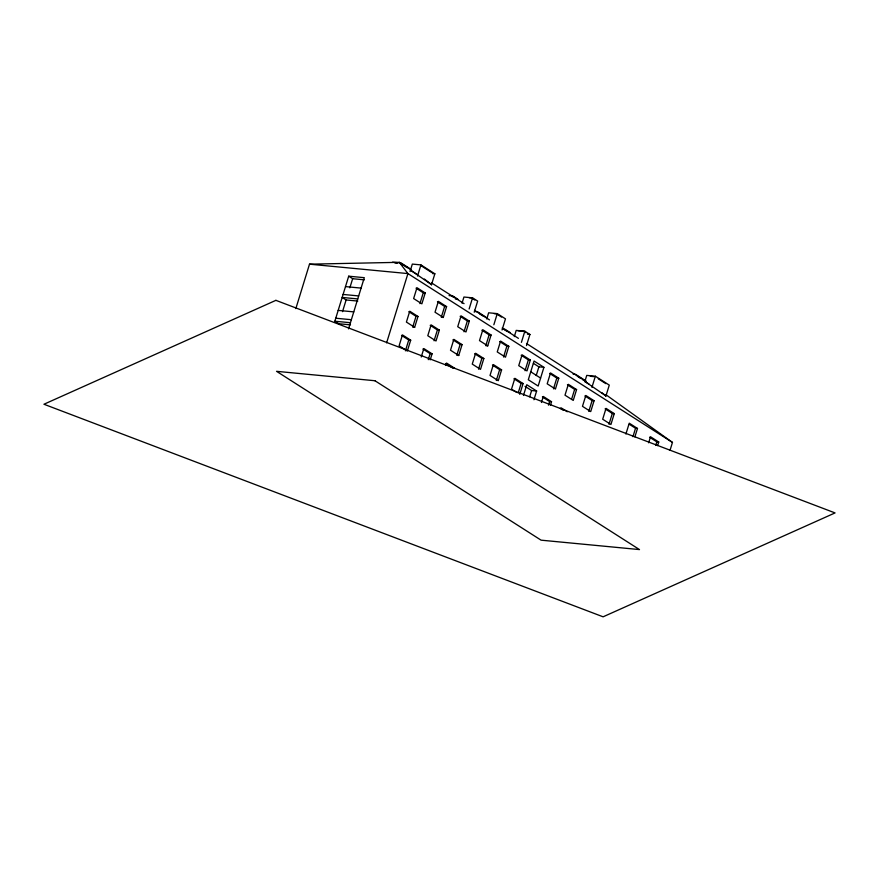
<?xml version="1.0" encoding="UTF-8"?>
<svg xmlns="http://www.w3.org/2000/svg" width="879" height="879" viewBox="0 0 879 879"><rect width="100%" height="100%" fill="white"/><g stroke="black" fill="none" stroke-linecap="round" stroke-linejoin="round"><path stroke-width="1.32" d="M295.838 308.595L309.507 264.172L399.297 262.316L410.856 269.699M350.49 324.856L338.8 323.736L334.844 321.22L348.699 276.193L364.291 277.676L348.545 328.867M342.513 311.649L346.117 299.959L342.162 297.432L357.753 298.926M349.842 287.829L352.655 278.709L348.699 276.193M386.617 342.843L407.922 273.589L399.297 262.316M410.043 271.512L412.328 264.085L420.942 264.909L434.863 273.787L431.435 284.939M417.514 276.05L420.942 264.909M405.406 350.842L408.746 339.986L401.538 335.382M408.823 311.693L416.031 316.297L412.69 327.142L414.646 327.329L417.986 316.484L409.746 311.221L406.406 322.077L414.646 327.329M419.931 303.64L423.271 292.784L416.053 288.18M410.691 340.173L407.351 351.029L399.121 345.766L402.45 334.91L410.691 340.173L408.746 339.986M425.216 292.971L421.876 303.826L413.635 298.563L416.976 287.719L425.216 292.971L423.271 292.784M421.239 356.995L423.832 348.556L432.072 353.819L430.216 359.841M428.271 359.665L430.128 353.633L422.909 349.029M434.072 340.788L437.412 329.944L430.205 325.34M437.434 301.827L444.642 306.43L441.302 317.275L443.258 317.462L446.587 306.617L438.357 301.354L435.017 312.21L443.258 317.462M439.357 330.13L436.017 340.975L427.787 335.723L431.117 324.867L439.357 330.13L437.412 329.944M462.024 303.211L463.936 297.025L472.55 297.849L477.649 301.09L474.22 312.232M445.807 365.466L446.543 363.06L454.784 368.312L452.839 368.125L445.631 363.521M469.122 308.99L472.55 297.849M452.916 339.832L460.124 344.436L456.783 355.292L458.739 355.479L462.068 344.623L453.839 339.36L450.498 350.216L458.739 355.479M464.013 331.779L467.353 320.923L460.146 316.319M469.309 321.11L465.969 331.965L457.728 326.702L461.068 315.858L469.309 321.11L467.353 320.923M486.746 318.989L488.647 312.792L497.272 313.616L505.48 318.857L502.052 329.999M478.55 369.18L481.89 358.324L474.682 353.732M481.912 330.218L489.12 334.822L485.79 345.667L487.735 345.854L491.075 335.009L482.835 329.746L479.494 340.602L487.735 345.854M493.844 324.769L497.272 313.616M483.835 358.511L480.505 369.367L472.265 364.104L475.605 353.259L483.835 358.511L481.89 358.324M496.305 380.519L499.646 369.663L492.438 365.06M503.546 357.006L506.886 346.15L499.668 341.546M501.601 369.85L498.261 380.706L490.021 375.443L493.361 364.587L501.601 369.85L499.646 369.663M508.831 346.337L505.491 357.193L497.25 351.93L500.59 341.085L508.831 346.337L506.886 346.15M514.314 336.58L516.215 330.394L524.84 331.218L529.927 334.47L526.499 345.612M521.412 342.36L524.84 331.218M518.17 393.023L521.137 383.376L513.929 378.772M525.027 370.718L528.367 359.863L521.159 355.27M519.753 394.418L523.082 383.563L514.852 378.311L511.512 389.155L516.654 392.441M530.323 360.049L526.982 370.905L518.742 365.642L522.082 354.797L530.323 360.049L528.367 359.863M523.466 395.484L526.774 384.727L536.629 391.012L533.938 399.747M529.685 396.77L531.608 390.529L525.038 386.342M536.212 375.575L538.893 366.84L533.421 363.346M543.914 367.323L538.157 386.035L528.301 379.75L534.058 361.027L543.914 367.323L538.893 366.84M541.442 402.494L543.299 396.462L551.529 401.725L550.419 405.34M548.474 405.153L549.584 401.538L542.376 396.934M553.484 388.87L556.814 378.025L549.606 373.421M558.769 378.212L555.429 389.056L547.188 383.804L550.529 372.949L558.769 378.212L556.814 378.025M571.669 399.044L574.635 389.397L567.427 384.793M576.58 389.584L573.24 400.428L564.999 395.176L568.339 384.321L576.58 389.584L574.635 389.397M584.832 381.596L586.743 375.399L595.358 376.223L609.279 385.112L605.851 396.253M591.93 387.364L595.358 376.223M588.776 411.405L592.116 400.549L584.898 395.946M594.061 400.736L590.721 411.592L582.48 406.329L585.821 395.473L594.061 400.736L592.116 400.549M608.982 424.293L612.322 413.449L605.115 408.845M614.267 413.635L610.927 424.48L602.686 419.228L606.027 408.372L614.267 413.635L612.322 413.449M625.903 434.039L629.243 423.195L637.484 428.447L634.891 436.885M632.935 436.698L635.539 428.26L629.353 424.315M648.658 442.796L650.504 436.764L658.745 442.027L657.635 445.642M655.69 445.455L656.8 441.84L649.592 437.237M670.051 450.268L672.457 442.423L606.016 394.781M392.528 262.184L401.143 263.008L410.779 269.161M394.891 262.964L397.253 263.184M432.402 273.556L434.863 273.787M309.507 264.172L407.922 273.589L672.457 442.423M352.655 278.709L364.346 279.83M449.059 295.597L452.751 295.948L457.838 299.201L455.377 298.959M469.199 297.728L471.562 297.948L474.825 300.036M345.491 286.609L361.082 288.103M343.085 294.443L358.676 295.926M444.642 306.43L446.587 306.617M475.001 311.485L477.462 311.726L485.68 316.967M494.141 313.649L496.503 313.869L501.524 317.066M346.117 299.959L357.808 301.079M416.031 316.297L417.986 316.484M338.173 310.386L353.765 311.88M502.568 329.087L505.04 329.317L510.128 332.57M517.951 330.757L523.851 331.317L526.027 332.712M527.466 334.229L529.927 334.47M335.767 318.22L351.358 319.714M489.12 334.822L491.075 335.009M334.844 321.22L350.435 322.714M460.124 344.436L462.068 344.623M430.128 353.633L432.072 353.819M573.097 374.091L575.558 374.333L586.26 381.167M590.281 376.289L593.83 376.63M521.137 383.376L523.082 383.563M531.608 390.529L536.629 391.012M549.584 401.538L551.529 401.725M635.539 428.26L637.484 428.447M656.8 441.84L658.745 442.027M420.601 265.425L431.413 272.325M598.258 378.805L605.829 383.64M431.677 282.983L464.057 303.651M474.462 310.298L489.504 319.89M502.217 328.01L518.412 338.349M526.51 343.513L585.491 381.156M400.791 263.524L402.956 264.909M405.12 266.293L407.285 267.666M451.762 296.058L453.938 297.443M479.714 313.891L482.725 315.814M504.052 329.427L507.315 331.515M577.371 376.223L580.612 378.3M582.777 379.673L584.942 381.057M416.888 274.248L410.46 270.15L431.534 284.609L424.381 279.039M589.15 384.2L584.876 381.464L605.95 395.924L601.862 392.737M530.751 371.795L540.607 378.08M561.11 407.834L567.285 411.779M560.187 408.306L563.274 410.273M275.896 300.343L43.95 404.241L603.104 616.816L835.05 512.918L275.896 300.343M374.948 380.739L276.544 371.323L541.079 540.167L639.494 549.584L374.948 380.739"/></g></svg>
